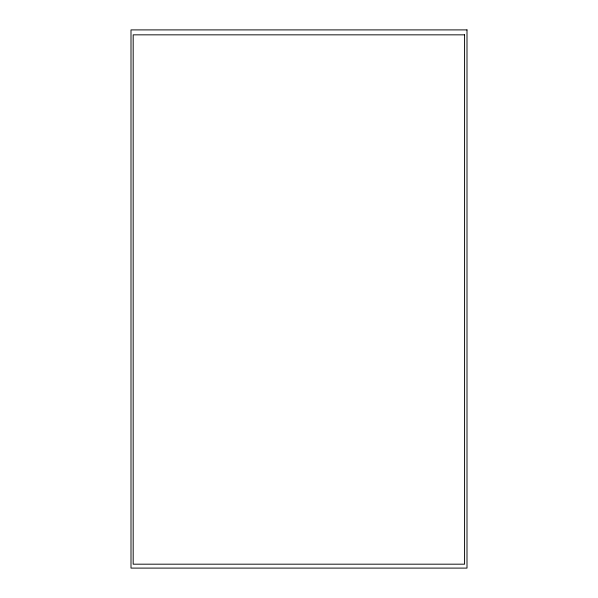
<?xml version="1.0" encoding="UTF-8"?>
<svg xmlns="http://www.w3.org/2000/svg" width="598" height="598" viewBox="0 0 598 598"><rect width="100%" height="100%" fill="white"/><g stroke="black" fill="none" stroke-linecap="round" stroke-linejoin="round"><path stroke-width="0.9" d="M467.001 29.9L130.999 29.9L130.999 568.1L467.001 568.1L467.001 29.9M464.579 34.841L133.182 34.841L133.182 564.183L464.579 564.183L464.579 34.841"/></g></svg>
